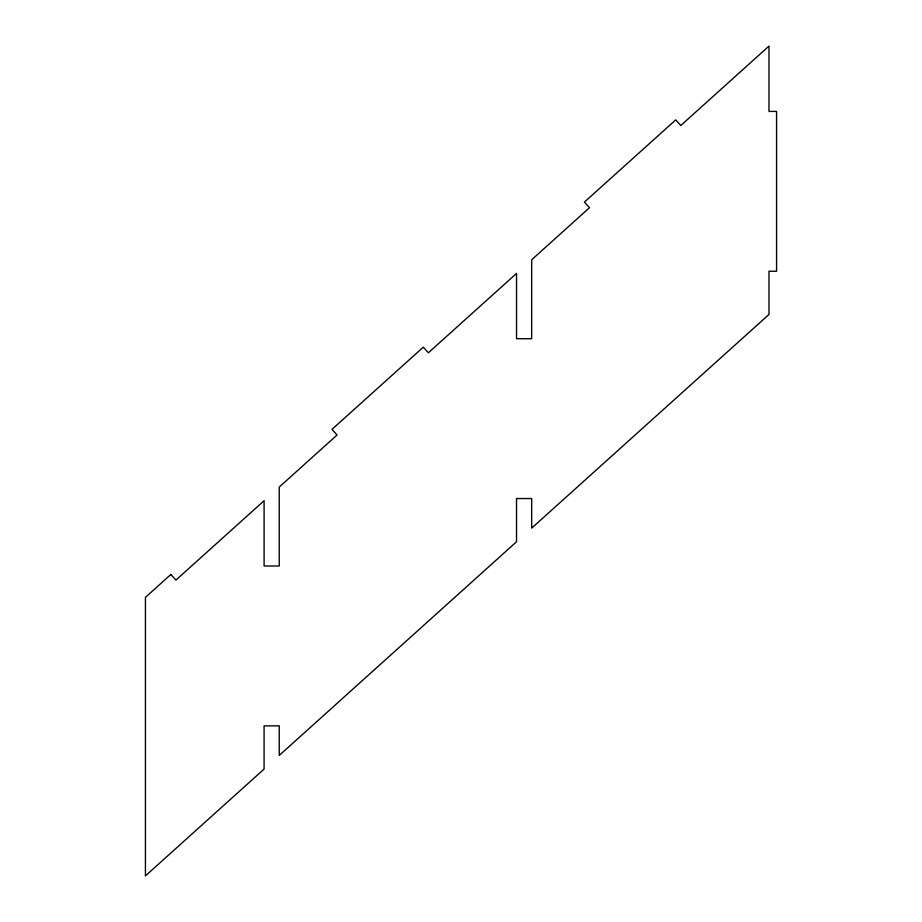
<?xml version="1.0" encoding="UTF-8"?>
<svg xmlns="http://www.w3.org/2000/svg" width="922" height="922" viewBox="0 0 922 922"><rect width="100%" height="100%" fill="white"/><g stroke="black" fill="none" stroke-linecap="round" stroke-linejoin="round"><path stroke-width="1.38" d="M170.847 574.475L145.434 597.352L145.434 875.9L264.084 769.063L264.084 725.845L279.239 725.845L279.239 755.429L516.527 541.767L516.527 498.548L531.683 498.548L531.683 528.133L768.983 314.46L768.983 271.241L776.566 271.241L776.566 111.412L768.983 111.412L768.983 46.1L680.805 125.496L675.734 119.872L584.433 202.079L589.504 207.704L531.683 259.762L531.683 338.72L516.539 338.72L516.539 273.408L428.361 352.803L423.29 347.168L331.989 429.375L337.06 435L279.239 487.07L279.239 566.016L264.095 566.016L264.095 500.704L175.906 580.099L170.847 574.475"/></g></svg>
